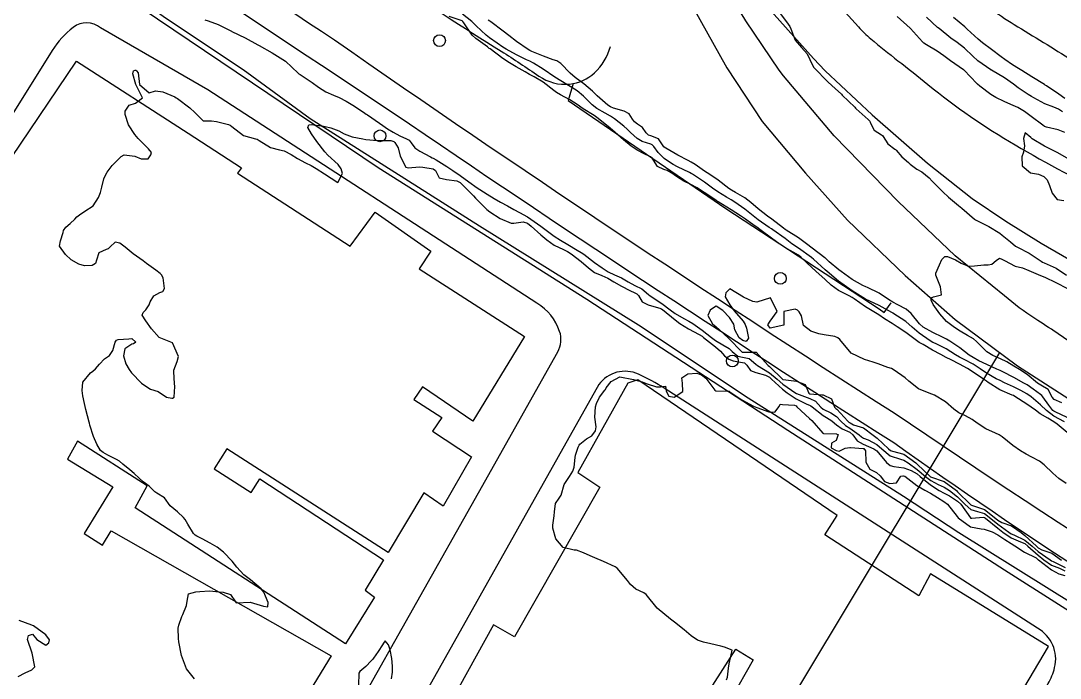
# Model space of a CAD drawing. Header units: metres. Extents: x 286371 to 293043, y 7462578 to 7466404.
# Drawn here: x 287191.9 to 287345.1, y 7465543.9 to 7465640.7 of the extents above; entities that cross this region are included whole.
import ezdxf

# ---------------------------------------------------------------- set-up
doc = ezdxf.new("R2010")
doc.units = ezdxf.units.M
doc.header["$MEASUREMENT"] = 0
doc.linetypes.add('CONTINUO', pattern=[0])
for name, color, linetype in [('Curvas de Nivel 1m', 11, 'Continuous'), ('Curvas de Nivel 5m', 15, 'Continuous'), ('Divisas', 45, 'Continuous'), ('Edificações', 30, 'Continuous'), ('Linha Férrea', 20, 'Continuous'), ('PLACA_KM', 45, 'Continuous'), ('Postes', 20, 'Continuous'), ('Vias primárias', 230, 'Continuous')]:
    doc.layers.add(name, color=color, linetype=linetype)

msp = doc.modelspace()

# ---------------------------------------------------------------- linework, layer by layer
at = {"layer": 'Curvas de Nivel 1m', "flags": 128}
for points, elevation in [([(287303.75, 7465641.94), (287305.03, 7465640.24), (287305.26, 7465639.92), (287305.39, 7465639.54), (287306.04, 7465637.91), (287306.98, 7465636.82), (287307.82, 7465635.88), (287308.61, 7465634.2), (287308.8, 7465633.87), (287308.93, 7465633.71), (287310.77, 7465631.84), (287310.9, 7465631.71), (287311.93, 7465630.78), (287312.88, 7465629.91), (287312.99, 7465629.8), (287314.84, 7465628.02), (287314.95, 7465627.88), (287315.05, 7465627.77), (287316.81, 7465626.2), (287317.03, 7465625.96), (287317.11, 7465625.74), (287317.68, 7465624.62), (287318.78, 7465623.95), (287318.92, 7465623.86), (287319.01, 7465623.71), (287319.7, 7465622.64), (287320.75, 7465621.84), (287320.84, 7465621.78), (287320.94, 7465621.68), (287321.77, 7465620.71), (287322.72, 7465619.86), (287322.97, 7465619.64), (287323.98, 7465618.9), (287324.7, 7465618.49), (287325.8, 7465617.6), (287326.21, 7465617.12), (287326.67, 7465616.66), (287327.78, 7465615.57), (287328.64, 7465614.77), (287330.13, 7465613.53), (287330.62, 7465613.12), (287332.49, 7465611.5), (287332.59, 7465611.43), (287332.72, 7465611.37), (287334.58, 7465610.46), (287336.22, 7465609.44), (287336.55, 7465609.19), (287337.79, 7465608.17), (287338.53, 7465607.56), (287338.8, 7465607.4), (287340.51, 7465606.51), (287342.27, 7465605.35), (287342.49, 7465605.21), (287342.74, 7465605.09), (287344.48, 7465604.29), (287346.02, 7465603.29)], 699), ([(287219.04, 7465640.87), (287219.56, 7465640.71), (287221.03, 7465640.17), (287222.97, 7465639.21), (287223, 7465639.19), (287223.04, 7465639.17), (287224.99, 7465638.22), (287226.87, 7465637.22), (287226.97, 7465637.16), (287227.07, 7465637.11), (287228.96, 7465636.04), (287230.56, 7465635.06), (287230.94, 7465634.77), (287232.82, 7465633.03), (287232.91, 7465632.95), (287233.11, 7465632.82), (287234.89, 7465631.66), (287235.81, 7465630.98), (287236.87, 7465630.26), (287238.04, 7465629.78), (287238.86, 7465629.45), (287239.87, 7465628.92), (287240.85, 7465628.33), (287242.43, 7465627.28), (287242.83, 7465627.01), (287243.02, 7465626.87), (287244.81, 7465625.65), (287245.3, 7465625.33), (287245.99, 7465624.83), (287246.79, 7465624.33), (287247.78, 7465623.79), (287248.77, 7465623.35), (287249.16, 7465623.16), (287249.44, 7465622.77), (287249.99, 7465622.01), (287250.74, 7465621.56), (287252.32, 7465620.72), (287252.57, 7465620.57), (287252.72, 7465620.5), (287253.16, 7465620.27), (287254.7, 7465619.27), (287255.62, 7465618.67), (287256.68, 7465617.96), (287258.52, 7465616.63), (287258.66, 7465616.51), (287259.02, 7465616.26), (287260.64, 7465615.21), (287261.69, 7465614.58), (287262.63, 7465614.03), (287263.68, 7465613.49), (287264.61, 7465612.97), (287265.42, 7465612.52), (287266.59, 7465611.85), (287268.57, 7465610.47), (287270.55, 7465609.04), (287271.46, 7465608.43), (287272.53, 7465607.79), (287273.94, 7465606.97), (287274.52, 7465606.63), (287274.89, 7465606.38), (287276.49, 7465605.16), (287277.59, 7465604.34), (287278.47, 7465603.78), (287279.44, 7465603.33), (287280.45, 7465602.88), (287281.42, 7465602.28), (287282.44, 7465601.73), (287283.43, 7465601.25), (287284.42, 7465600.45), (287284.69, 7465600.23), (287286.4, 7465599.1), (287287.61, 7465598.19), (287288.38, 7465597.61), (287289.63, 7465596.89), (287290.36, 7465596.51), (287290.94, 7465596.14), (287292.34, 7465595.15), (287293.71, 7465594.09), (287294.32, 7465593.64), (287295.38, 7465592.99), (287296.3, 7465592.47), (287296.78, 7465592.05), (287297.61, 7465591.36), (287298.28, 7465591.2), (287299.25, 7465590.99), (287300.27, 7465590.17), (287300.49, 7465589.99), (287302.25, 7465588.9), (287303.39, 7465587.95), (287304.21, 7465587.24), (287306.14, 7465585.91), (287306.19, 7465585.87), (287306.26, 7465585.84), (287308.18, 7465585.09), (287309.03, 7465584.71), (287309.82, 7465583.85), (287310.16, 7465583.56), (287311.31, 7465582.98), (287312.14, 7465582.46), (287312.79, 7465581.79), (287313.48, 7465581.14), (287314.12, 7465580.75), (287315.48, 7465579.75), (287315.8, 7465579.45), (287316.1, 7465579.29), (287316.81, 7465579.02), (287318.08, 7465578.34), (287318.83, 7465577.7), (287320.06, 7465576.68), (287321.54, 7465576.18), (287322.05, 7465576.03), (287322.67, 7465575.65), (287324.03, 7465574.64), (287325.25, 7465573.61), (287326.01, 7465573.01), (287327.12, 7465572.45), (287327.99, 7465572.07), (287328.77, 7465571.55), (287329.97, 7465570.62), (287331.1, 7465569.52), (287331.93, 7465568.77), (287332.93, 7465568.49), (287333.92, 7465568.19), (287334.89, 7465567.46), (287335.9, 7465566.62), (287337.52, 7465565.42), (287337.88, 7465565.18), (287338.27, 7465565.01), (287339.87, 7465564.25), (287340.96, 7465563.37), (287341.84, 7465562.6), (287343.61, 7465561.33), (287343.82, 7465561.19), (287344.05, 7465561.09), (287345.81, 7465560.24)], 697), ([(287346.11, 7465580.1), (287344.64, 7465581.32), (287344.14, 7465581.66), (287343.28, 7465582.21), (287342.16, 7465582.87), (287341.45, 7465583.37), (287340.18, 7465584.29), (287338.42, 7465585.41), (287338.2, 7465585.53), (287338.01, 7465585.6), (287336.21, 7465586.37), (287334.5, 7465587.47), (287334.23, 7465587.67), (287333.66, 7465588.05), (287332.25, 7465589), (287331.42, 7465589.52), (287330.26, 7465590.17), (287329.01, 7465590.82), (287328.28, 7465591.17), (287327.5, 7465591.58), (287326.29, 7465592.24), (287324.88, 7465593.04), (287324.31, 7465593.37), (287323.93, 7465593.63), (287322.33, 7465594.84), (287321.09, 7465595.67), (287320.35, 7465596.14), (287319.2, 7465596.86), (287318.37, 7465597.41), (287317.87, 7465597.72), (287316.4, 7465598.63), (287314.72, 7465599.77), (287314.42, 7465599.98), (287313.99, 7465600.21), (287312.43, 7465601.02), (287311.36, 7465601.82), (287310.46, 7465602.62), (287309.07, 7465603.86), (287308.48, 7465604.41), (287306.92, 7465605.89), (287306.51, 7465606.21), (287305.74, 7465606.68), (287304.53, 7465607.34), (287303.63, 7465607.94), (287302.55, 7465608.73), (287300.84, 7465609.98), (287300.57, 7465610.19), (287299.82, 7465610.75), (287298.59, 7465611.63), (287297.99, 7465612.02), (287296.61, 7465612.89), (287294.69, 7465614.07), (287294.62, 7465614.12), (287294.48, 7465614.22), (287292.64, 7465615.47), (287291.62, 7465616.12), (287290.67, 7465616.61), (287289.64, 7465617.12), (287288.69, 7465617.72), (287288.42, 7465617.9), (287288.04, 7465618.18), (287287.18, 7465618.68), (287286.7, 7465618.86), (287285.78, 7465619.28), (287285.15, 7465620.23), (287284.98, 7465620.49), (287284.73, 7465620.7), (287283.69, 7465621.2), (287282.75, 7465621.67), (287281.89, 7465622.28), (287280.77, 7465623.22), (287279.53, 7465624.31), (287278.79, 7465624.94), (287277.02, 7465626.35), (287276.82, 7465626.5), (287276.41, 7465626.78), (287274.83, 7465627.75), (287273.93, 7465628.4), (287272.85, 7465629.12), (287271.46, 7465629.84), (287270.87, 7465630.16), (287270.48, 7465630.45), (287268.89, 7465631.69), (287267.57, 7465632.49), (287266.91, 7465632.84), (287266.24, 7465633.2), (287264.93, 7465633.94), (287263.95, 7465634.55), (287262.95, 7465635.21), (287261.08, 7465636.59), (287260.98, 7465636.67), (287260.69, 7465636.88), (287259, 7465638.12), (287258.47, 7465638.63), (287257.23, 7465640.45), (287257.08, 7465640.65), (287257.03, 7465640.69), (287256.97, 7465640.72), (287255.04, 7465641.35)], 697), ([(287345.74, 7465581.69), (287344.15, 7465582.51), (287343.06, 7465583.34), (287342.18, 7465584.2), (287340.83, 7465585.37), (287340.2, 7465585.81), (287339.3, 7465586.3), (287338.22, 7465586.82), (287336.89, 7465587.43), (287336.23, 7465587.75), (287335.65, 7465588.03), (287334.24, 7465588.86), (287333.31, 7465589.49), (287332.26, 7465590.15), (287330.96, 7465590.84), (287330.28, 7465591.18), (287329.69, 7465591.54), (287328.3, 7465592.42), (287326.71, 7465593.19), (287326.31, 7465593.38), (287325.93, 7465593.6), (287324.33, 7465594.71), (287323.26, 7465595.64), (287322.36, 7465596.46), (287320.43, 7465597.68), (287320.37, 7465597.72), (287320.3, 7465597.76), (287318.4, 7465598.83), (287316.43, 7465599.72), (287316.41, 7465599.73), (287316.4, 7465599.74), (287314.43, 7465600.99), (287313.24, 7465601.79), (287312.45, 7465602.41), (287310.75, 7465603.83), (287310.48, 7465604.07), (287308.74, 7465605.62), (287308.5, 7465605.84), (287308.47, 7465605.86), (287306.52, 7465607.23), (287305.57, 7465607.91), (287304.55, 7465608.66), (287302.76, 7465609.95), (287302.57, 7465610.09), (287302.21, 7465610.31), (287300.59, 7465611.41), (287299.83, 7465612), (287298.61, 7465612.99), (287297.13, 7465614.04), (287296.63, 7465614.35), (287295.94, 7465614.75), (287294.65, 7465615.53), (287293.86, 7465616.09), (287292.67, 7465616.96), (287290.91, 7465618.13), (287290.7, 7465618.26), (287290.45, 7465618.38), (287288.71, 7465619.22), (287288.09, 7465619.55), (287287.06, 7465620.19), (287286.73, 7465620.46), (287285.87, 7465621.34), (287285.2, 7465622.23), (287284.99, 7465622.46), (287284.76, 7465622.57), (287283.5, 7465622.98), (287282.77, 7465623.41), (287281.79, 7465624.28), (287281.28, 7465624.78), (287280.8, 7465625.24), (287279.44, 7465626.32), (287278.82, 7465626.7), (287278.05, 7465627.11), (287276.84, 7465627.82), (287276.14, 7465628.36), (287274.86, 7465629.62), (287273.92, 7465630.4), (287272.88, 7465631.08), (287271.28, 7465632.05), (287270.9, 7465632.28), (287270.65, 7465632.45), (287268.92, 7465633.62), (287267.47, 7465634.5), (287266.94, 7465634.78), (287266.45, 7465635.01), (287264.96, 7465635.72), (287263.47, 7465636.56), (287262.98, 7465636.87), (287262.13, 7465637.44), (287261, 7465638.23), (287260.53, 7465638.6), (287259.02, 7465639.98), (287258.39, 7465640.63), (287257.05, 7465641.72)], 698), ([(287346.14, 7465582.32), (287344.35, 7465583.13), (287344.16, 7465583.22), (287344.03, 7465583.33), (287343.4, 7465584.12), (287342.53, 7465585.35), (287342.39, 7465585.54), (287342.2, 7465585.69), (287341.12, 7465586.46), (287340.22, 7465587.11), (287339.75, 7465587.39), (287338.24, 7465588.19), (287336.66, 7465589.02), (287336.25, 7465589.23), (287335.75, 7465589.45), (287334.26, 7465590.1), (287333.08, 7465590.68), (287332.28, 7465591.14), (287331.69, 7465591.51), (287330.3, 7465592.55), (287328.84, 7465593.56), (287328.32, 7465593.86), (287327.75, 7465594.14), (287326.33, 7465594.83), (287324.91, 7465595.62), (287324.35, 7465596.11), (287323.14, 7465597.64), (287322.38, 7465598.26), (287321.16, 7465598.91), (287320.41, 7465599.3), (287319.79, 7465599.69), (287318.43, 7465600.62), (287316.71, 7465601.47), (287316.44, 7465601.57), (287316.03, 7465601.75), (287314.46, 7465602.65), (287312.83, 7465603.8), (287312.48, 7465604.07), (287311.07, 7465605.26), (287310.5, 7465605.76), (287310.42, 7465605.84), (287308.53, 7465607.26), (287307.7, 7465607.88), (287306.55, 7465608.75), (287304.7, 7465609.92), (287304.57, 7465610), (287304.31, 7465610.18), (287302.59, 7465611.5), (287301.97, 7465611.96), (287300.61, 7465613.04), (287299.49, 7465614), (287298.63, 7465614.64), (287297.23, 7465615.45), (287296.65, 7465615.8), (287296.29, 7465616.05), (287294.68, 7465617.29), (287293.48, 7465618.09), (287292.7, 7465618.58), (287291.29, 7465619.55), (287290.72, 7465619.91), (287290.3, 7465620.14), (287288.74, 7465620.93), (287286.97, 7465621.97), (287286.75, 7465622.13), (287286.72, 7465622.16), (287286.7, 7465622.2), (287285.93, 7465623.37), (287284.78, 7465623.8), (287284.45, 7465623.9), (287284.07, 7465624.24), (287283.56, 7465625.01), (287282.8, 7465625.52), (287282.38, 7465625.84), (287282.07, 7465626.27), (287281.58, 7465627.03), (287280.83, 7465627.44), (287279.28, 7465627.87), (287278.84, 7465628.07), (287278.43, 7465628.33), (287276.86, 7465629.71), (287276.19, 7465630.36), (287274.89, 7465631.47), (287273.62, 7465632.4), (287272.91, 7465633.01), (287271.51, 7465634.44), (287270.94, 7465634.82), (287270.39, 7465635.01), (287268.96, 7465635.52), (287267.25, 7465636.21), (287266.97, 7465636.34), (287266.68, 7465636.51), (287264.99, 7465637.71), (287263.85, 7465638.55), (287263.01, 7465639.21), (287261.19, 7465640.59), (287261.04, 7465640.69), (287260.81, 7465640.82)], 699), ([(287345.78, 7465624.3), (287344.79, 7465624.69), (287343.05, 7465625.09), (287342.8, 7465625.18), (287342.51, 7465625.35), (287340.82, 7465626.64), (287339.81, 7465627.39), (287338.84, 7465627.97), (287337.84, 7465628.43), (287336.86, 7465628.83), (287335.59, 7465629.45), (287334.87, 7465629.9), (287333.26, 7465631.12), (287332.89, 7465631.41), (287332.8, 7465631.5), (287330.92, 7465633.47), (287330.86, 7465633.53), (287328.94, 7465634.82), (287327.94, 7465635.57), (287326.96, 7465636.25), (287325.38, 7465637.21), (287324.98, 7465637.46), (287324.8, 7465637.62), (287323.02, 7465639.6), (287322.98, 7465639.65), (287321.05, 7465641.39)], 699), ([(287345.8, 7465629.3), (287344.87, 7465629.93), (287343.06, 7465631.17), (287342.89, 7465631.28), (287342.79, 7465631.35), (287340.91, 7465632.48), (287339.42, 7465633.4), (287338.93, 7465633.71), (287338.08, 7465634.27), (287336.95, 7465635.05), (287336.4, 7465635.44), (287334.97, 7465636.51), (287333.65, 7465637.48), (287332.99, 7465638.02), (287331.38, 7465639.52), (287331.02, 7465639.85), (287329.39, 7465641.2)], 701), ([(287217.55, 7465543.82), (287216.35, 7465545.27), (287215.6, 7465547.28), (287215.22, 7465549.29), (287215.17, 7465549.77), (287215.14, 7465551.29), (287215.23, 7465551.74), (287215.69, 7465552.99), (287215.77, 7465553.21), (287215.8, 7465553.28), (287216.36, 7465554.63), (287216.46, 7465555.27), (287216.67, 7465556.35), (287217.74, 7465556.62), (287218.31, 7465556.68), (287219.75, 7465556.79), (287221.18, 7465556.63), (287221.75, 7465556.59), (287222.82, 7465556.25), (287223.57, 7465555.16), (287223.62, 7465555.06), (287223.72, 7465555.02), (287225.72, 7465555.12), (287227.72, 7465554.51), (287228.36, 7465554.44), (287228.4, 7465555.08), (287227.75, 7465556.59), (287227.35, 7465557.1), (287225.77, 7465558.4), (287224.83, 7465559.14), (287223.8, 7465560.25), (287223.11, 7465561.17), (287221.83, 7465562.5), (287220.87, 7465563.2), (287219.85, 7465563.78), (287218.66, 7465564.43), (287217.87, 7465564.85), (287217.62, 7465565), (287217.4, 7465565.25), (287216.58, 7465566.58), (287216.14, 7465567.27), (287215.92, 7465567.56), (287215.04, 7465568.4), (287213.94, 7465569.3), (287213.11, 7465570.47), (287211.97, 7465571.15), (287211.71, 7465571.35), (287210.84, 7465572.21), (287210, 7465572.86), (287209.39, 7465573.38), (287208.67, 7465574.05), (287208.02, 7465574.58), (287207, 7465575.42), (287206.47, 7465575.86), (287206.04, 7465576.13), (287204.75, 7465576.76), (287204.06, 7465577.14), (287203.7, 7465577.47), (287203.17, 7465578.38), (287202.68, 7465579.49), (287202.12, 7465581.2), (287202.05, 7465581.5), (287202.02, 7465581.6), (287201.54, 7465583.5), (287201.32, 7465584.35), (287201.1, 7465585.51), (287200.97, 7465586.28), (287201.11, 7465587.51), (287202.24, 7465588.89), (287202.56, 7465589.16), (287202.93, 7465589.47), (287203.55, 7465590.17), (287204.27, 7465590.95), (287204.56, 7465591.16), (287205.01, 7465591.44), (287205.53, 7465592.2), (287205.84, 7465593.43), (287206.04, 7465593.7), (287206.31, 7465593.8), (287207.84, 7465593.88), (287208.32, 7465593.96), (287208.91, 7465593.39), (287208.53, 7465593.17), (287208.3, 7465593.11), (287207.29, 7465592.41), (287207.08, 7465591.41), (287207.43, 7465590.23), (287207.89, 7465589.4), (287208.24, 7465588.9), (287209.75, 7465587.37), (287210.21, 7465587.03), (287211.05, 7465586.5), (287212.2, 7465586.16), (287213.43, 7465585.32), (287214.18, 7465585.17), (287214.31, 7465585.17), (287214.56, 7465585.3), (287214.65, 7465586.86), (287214.6, 7465587.3), (287214.48, 7465589.06), (287214.5, 7465589.3), (287214.99, 7465590.56), (287215.16, 7465591.29), (287214.3, 7465593.3), (287212.32, 7465594.08), (287211.19, 7465595.35), (287210.36, 7465596.53), (287209.82, 7465597.37), (287209.97, 7465597.79), (287210.39, 7465598.19), (287210.86, 7465598.9), (287211, 7465599.36), (287211.54, 7465600.23), (287212.43, 7465600.74), (287212.87, 7465600.89), (287213.1, 7465601.32), (287212.91, 7465602.88), (287212.66, 7465603.33), (287212.47, 7465603.53), (287211.82, 7465603.99), (287210.49, 7465604.97), (287209.96, 7465605.37), (287208.51, 7465606.44), (287207.31, 7465607.41), (287206.53, 7465608.01), (287205.83, 7465608.14), (287205.12, 7465607.45), (287204.82, 7465607.15), (287204.52, 7465607.07), (287203.42, 7465606.56), (287203.1, 7465605.48), (287202.96, 7465605.01), (287202.48, 7465604.7), (287201.33, 7465604.65), (287200.48, 7465604.9), (287199.39, 7465605.53), (287198.51, 7465606.31), (287197.66, 7465607.56), (287197.78, 7465608.31), (287198.18, 7465609.55), (287198.26, 7465609.85), (287198.57, 7465610.36), (287199.22, 7465610.89), (287199.9, 7465611.52), (287200.22, 7465611.89), (287200.59, 7465612.18), (287201.4, 7465612.7), (287202.61, 7465613.48), (287203.39, 7465614.71), (287203.68, 7465615.47), (287203.87, 7465616.25), (287204.16, 7465617.46), (287204.32, 7465617.82), (287204.69, 7465618.43), (287205.1, 7465619.05), (287205.43, 7465619.44), (287206.07, 7465620.07), (287206.72, 7465620.76), (287207.17, 7465620.98), (287208.73, 7465620.8), (287209.7, 7465620.4), (287210.72, 7465620.41), (287211.11, 7465620.98), (287211.2, 7465621.36), (287210.74, 7465621.86), (287209.26, 7465623.39), (287208.77, 7465623.99), (287207.82, 7465625.41), (287207.32, 7465626.92), (287207.33, 7465627.42), (287207.92, 7465628.32), (287208.84, 7465628.59), (287209.86, 7465629.37), (287208.89, 7465631.38), (287208.47, 7465632.94), (287208.56, 7465633.39), (287208.82, 7465633.49), (287208.93, 7465633.46), (287209.01, 7465633.38), (287209.22, 7465633.08), (287209.46, 7465631.38), (287210.87, 7465630.14), (287211.81, 7465630.4), (287212.87, 7465630.28), (287214.62, 7465629.53), (287214.86, 7465629.41), (287215.01, 7465629.29), (287216.83, 7465627.92), (287217.6, 7465627.25), (287218.81, 7465626.01), (287220.02, 7465626), (287220.8, 7465625.89), (287222.53, 7465625.45), (287222.8, 7465625.35), (287223.03, 7465625.17), (287224.77, 7465623.85), (287226.52, 7465623.36), (287226.77, 7465623.3), (287227.06, 7465623.11), (287228.75, 7465622.07), (287230.07, 7465621.73), (287230.74, 7465621.57), (287231.78, 7465621.04), (287232.73, 7465620.47), (287233.88, 7465619.84), (287234.71, 7465619.43), (287235.49, 7465618.98), (287236.69, 7465618.22), (287238.67, 7465616.93), (287239.37, 7465618.24), (287239.15, 7465618.93), (287238.71, 7465619.56), (287237.2, 7465620.96), (287236.74, 7465621.42), (287235.56, 7465622.98), (287234.78, 7465624.08), (287234.24, 7465625), (287234.4, 7465625.4), (287234.8, 7465625.47), (287236.56, 7465625.2), (287236.8, 7465625.15), (287237.61, 7465624.95), (287238.79, 7465624.52), (287239.61, 7465624.09), (287240.78, 7465623.67), (287242.32, 7465623.33), (287242.77, 7465623.26), (287244.5, 7465623.11), (287244.77, 7465623.11), (287246.47, 7465623.12), (287246.77, 7465623.01), (287246.9, 7465622.94), (287247.07, 7465622.81), (287247.54, 7465622.01), (287247.84, 7465620.8), (287248.7, 7465619.16), (287249.01, 7465619.09), (287250.7, 7465619.25), (287251.16, 7465619.2), (287252.7, 7465618.94), (287253.05, 7465618.71), (287253.59, 7465617.62), (287254.67, 7465617.35), (287256.17, 7465617.16), (287256.67, 7465616.92), (287256.99, 7465616.65), (287258.64, 7465614.94), (287258.95, 7465614.62), (287260.61, 7465612.96), (287261.04, 7465612.59), (287262.59, 7465611.63), (287264.19, 7465610.93), (287264.58, 7465610.91), (287265.98, 7465611.12), (287266.58, 7465610.92), (287267.16, 7465610.5), (287268.56, 7465609.23), (287269.43, 7465608.46), (287270.53, 7465607.68), (287271.89, 7465607.05), (287272.52, 7465606.75), (287273.05, 7465606.41), (287274.5, 7465605.27), (287275.58, 7465604.37), (287276.46, 7465603.69), (287277.54, 7465603.25), (287278.45, 7465602.83), (287279.33, 7465602.31), (287280.43, 7465601.64), (287281.66, 7465601.04), (287282.42, 7465600.68), (287282.69, 7465600.53), (287282.94, 7465600.26), (287283.52, 7465599.37), (287284.39, 7465598.92), (287286.23, 7465598.36), (287286.39, 7465598.28), (287286.48, 7465598.2), (287288.36, 7465596.68), (287289.07, 7465596.16), (287290.34, 7465595.37), (287291.92, 7465594.53), (287292.33, 7465594.29), (287292.56, 7465594.11), (287294.3, 7465592.74), (287295.03, 7465592.07), (287295.61, 7465591.39), (287296.28, 7465590.92), (287296.9, 7465590.67), (287298.27, 7465590.43), (287298.6, 7465590.35), (287298.91, 7465590.01), (287299.48, 7465589.23), (287300.25, 7465588.94), (287301.68, 7465588.53), (287302.24, 7465588.23), (287302.57, 7465587.96), (287304.2, 7465586.46), (287304.87, 7465585.92), (287306.18, 7465585.06), (287307.78, 7465584.27), (287308.17, 7465584.13), (287308.35, 7465584.05), (287308.57, 7465583.87), (287310.15, 7465582.63), (287310.64, 7465582.33), (287311.43, 7465581.82), (287311.82, 7465581.5), (287312.13, 7465581.22), (287312.95, 7465580.63), (287314.11, 7465580.13), (287314.56, 7465579.77), (287315.19, 7465578.86), (287316.08, 7465578.4), (287317.64, 7465577.72), (287318.07, 7465577.38), (287319.48, 7465575.69), (287320.04, 7465575.25), (287320.6, 7465575.11), (287322.03, 7465574.9), (287323.15, 7465574.52), (287324.02, 7465573.99), (287324.48, 7465573.62), (287326, 7465572.39), (287327.26, 7465571.58), (287327.98, 7465571.16), (287328.77, 7465570.75), (287329.95, 7465570), (287330.44, 7465569.53), (287331.87, 7465567.55), (287331.9, 7465567.5), (287331.93, 7465567.49), (287332.06, 7465567.5), (287333.75, 7465567.64), (287333.92, 7465567.6), (287334.09, 7465567.47), (287335.89, 7465566.02), (287336.62, 7465565.43), (287337.87, 7465564.57), (287339.24, 7465564.02), (287339.86, 7465563.73), (287340.31, 7465563.38), (287341.83, 7465562.04), (287342.67, 7465561.34), (287343.81, 7465560.55), (287345.01, 7465560.1), (287345.8, 7465559.75)], 698), ([(287346.73, 7465620.18), (287344.74, 7465621.31), (287342.76, 7465622.28), (287340.97, 7465623.37), (287340.78, 7465623.54), (287339.94, 7465624.24), (287339.69, 7465623.39), (287339.83, 7465622.32), (287339.68, 7465621.39), (287339.44, 7465620.69), (287339.51, 7465619.39), (287340.7, 7465618.34), (287341.89, 7465618.17), (287342.69, 7465617.8), (287343.18, 7465617.34), (287343.51, 7465616.49), (287343.92, 7465615.33), (287344.63, 7465614.41), (287345.64, 7465614.29)], 698), ([(287345.99, 7465572.57), (287344.88, 7465573.31), (287344.02, 7465574.09), (287342.71, 7465575.34), (287342.04, 7465575.88), (287340.93, 7465576.49), (287340.06, 7465576.92), (287339.24, 7465577.4), (287338.09, 7465578.18), (287336.54, 7465579.44), (287336.11, 7465579.75), (287335.55, 7465580.02), (287334.12, 7465580.65), (287332.87, 7465581.49), (287332.14, 7465582.02), (287331.13, 7465582.54), (287330.16, 7465582.99), (287329.42, 7465583.55), (287328.18, 7465584.63), (287326.57, 7465585.59), (287326.2, 7465585.73), (287326.02, 7465585.78), (287324.21, 7465586.51), (287322.78, 7465587.65), (287322.23, 7465588.13), (287320.63, 7465589.29), (287320.25, 7465589.51), (287319.69, 7465589.69), (287318.26, 7465590.2), (287317.53, 7465590.46), (287316.27, 7465590.84), (287314.28, 7465591.77), (287312.6, 7465593.8), (287312.32, 7465594.03), (287311.88, 7465594.26), (287310.33, 7465594.51), (287309.53, 7465594.65), (287308.34, 7465595.03), (287307.29, 7465595.88), (287306.96, 7465597.3), (287306.61, 7465597.89), (287306.39, 7465598.1), (287306.02, 7465598.27), (287304.38, 7465597.92), (287304.35, 7465595.92), (287302.35, 7465595.46), (287302.02, 7465595.97), (287302.36, 7465596.5), (287303.38, 7465597.94), (287302.41, 7465599.95), (287300.4, 7465599.29), (287299.82, 7465599.42), (287298.41, 7465600.02), (287296.43, 7465601.26), (287295.84, 7465600.65), (287295.75, 7465600.06), (287296.4, 7465598.89), (287297.04, 7465598.04), (287298.36, 7465596.48), (287298.68, 7465596.02), (287298.88, 7465595.48), (287299.16, 7465594.01), (287298.83, 7465593.5), (287298.32, 7465593.64), (287297.79, 7465594.03), (287297.16, 7465595.22), (287297.02, 7465596.04), (287296.37, 7465597.06), (287295.39, 7465598.07), (287294.39, 7465598.7), (287294, 7465598.48), (287293.52, 7465598.1), (287293.16, 7465597.31), (287293.87, 7465596.09), (287294.35, 7465595.7), (287296.19, 7465594.06), (287296.32, 7465593.92), (287298.13, 7465592.03), (287298.22, 7465591.95), (287298.29, 7465591.93), (287300.23, 7465591.93), (287300.29, 7465591.91), (287302.08, 7465589.97), (287302.26, 7465589.8), (287304.21, 7465587.93), (287304.22, 7465587.92), (287304.26, 7465587.9), (287306.22, 7465587.68), (287307.52, 7465587.19), (287308.05, 7465585.88), (287308.19, 7465585.81), (287310.02, 7465585.67), (287310.19, 7465585.65), (287311.42, 7465585.06), (287311.84, 7465583.81), (287312.01, 7465583.66), (287312.16, 7465583.56), (287313.79, 7465581.78), (287313.97, 7465581.62), (287314.13, 7465581.51), (287314.65, 7465581.25), (287316.12, 7465580.8), (287317.55, 7465579.72), (287318.1, 7465579.25), (287319.78, 7465577.69), (287320.07, 7465577.45), (287320.4, 7465577.35), (287322.06, 7465576.92), (287323.82, 7465575.63), (287324.04, 7465575.42), (287326, 7465573.59), (287328, 7465572.9), (287329.79, 7465571.54), (287329.98, 7465571.35), (287331.87, 7465569.51), (287331.94, 7465569.44), (287332.03, 7465569.41), (287333.93, 7465568.78), (287335.61, 7465567.45), (287335.91, 7465567.19), (287336.51, 7465566.83), (287337.9, 7465566.34), (287339.32, 7465565.39), (287339.88, 7465564.94), (287341.58, 7465563.36), (287341.85, 7465563.12), (287342.38, 7465562.82), (287343.84, 7465562.31), (287345.29, 7465561.3)], 696), ([(287295.94, 7465543.66), (287296.07, 7465544.06), (287296.24, 7465545.38), (287296.31, 7465546.05), (287296.55, 7465547.11), (287296.74, 7465548.05), (287295.63, 7465548.49), (287295.09, 7465548.62), (287293.64, 7465548.96), (287292.53, 7465549.22), (287291.64, 7465549.5), (287290.72, 7465550.14), (287289.67, 7465551.05), (287288.27, 7465552.18), (287287.69, 7465552.63), (287285.71, 7465554.21), (287284.07, 7465556.24), (287283.75, 7465556.5), (287282.55, 7465557.05), (287281.77, 7465557.72), (287281.36, 7465558.28), (287279.8, 7465560.1), (287279.52, 7465560.31), (287277.82, 7465561.08), (287276.54, 7465561.64), (287275.83, 7465561.93), (287274.86, 7465562.38), (287273.84, 7465562.79), (287273.48, 7465562.75), (287271.84, 7465563.15), (287270.77, 7465564.44), (287270.32, 7465566.03), (287270.32, 7465566.45), (287270.54, 7465567.83), (287270.58, 7465568.44), (287270.75, 7465569.65), (287271.26, 7465570.43), (287271.55, 7465570.85), (287271.99, 7465572.42), (287272.8, 7465573.63), (287273.27, 7465574.41), (287273.46, 7465574.98), (287273.62, 7465576.4), (287273.69, 7465576.77), (287274.08, 7465577.96), (287274.22, 7465578.25), (287274.33, 7465578.39), (287275.3, 7465579.17), (287276.1, 7465579.61), (287276.62, 7465580.35), (287276.71, 7465580.94), (287276.53, 7465582.35), (287276.63, 7465583.88), (287276.76, 7465584.35), (287277.23, 7465585.3), (287277.98, 7465586.33), (287278.08, 7465586.45), (287278.21, 7465586.67), (287278.94, 7465587.59), (287280.23, 7465588.29), (287282.23, 7465587.9), (287283.52, 7465587.54), (287284.22, 7465587.27), (287285.61, 7465586.82), (287286.21, 7465586.84), (287286.95, 7465586.93), (287287.04, 7465586.19), (287287.44, 7465585.44), (287288.19, 7465585.31), (287289.5, 7465586.15), (287289.45, 7465587.38), (287289.33, 7465588.16), (287290.24, 7465588.74), (287291.54, 7465588.83), (287292.24, 7465588.6), (287292.87, 7465588.1), (287294.21, 7465586.33), (287294.37, 7465586.24), (287296.21, 7465586.19), (287296.32, 7465586.17), (287296.47, 7465586.05), (287298.18, 7465584.91), (287299.9, 7465584), (287300.16, 7465583.87), (287300.38, 7465583.77), (287302.15, 7465583.14), (287303.03, 7465583.08), (287303.67, 7465583.94), (287303.82, 7465584.29), (287304.17, 7465584.24), (287305.96, 7465584.11), (287306.17, 7465584.01), (287306.3, 7465583.9), (287308.14, 7465582.18), (287308.48, 7465581.87), (287310.11, 7465580.01), (287310.23, 7465579.97), (287312.11, 7465579.9), (287312.18, 7465579.88), (287312.38, 7465579.81), (287312.09, 7465578.92), (287311.4, 7465578.51), (287311.36, 7465577.83), (287312.07, 7465577.45), (287312.52, 7465577.36), (287313.41, 7465577.79), (287314.08, 7465577.9), (287314.19, 7465577.9), (287316.07, 7465577.77), (287316.15, 7465577.74), (287316.4, 7465577.41), (287316.47, 7465575.74), (287317.02, 7465574.72), (287318.02, 7465574.21), (287318.58, 7465573.71), (287319.2, 7465572.9), (287320, 7465572.6), (287320.99, 7465572.68), (287321.63, 7465573.66), (287321.93, 7465573.74), (287322.02, 7465573.73), (287322.21, 7465573.65), (287323.99, 7465572.32), (287325.16, 7465571.61), (287325.98, 7465571.17), (287327, 7465570.55), (287327.96, 7465569.93), (287328.48, 7465569.56), (287329.92, 7465567.73), (287330.08, 7465567.53), (287331.89, 7465566.21), (287333.46, 7465565.91), (287333.89, 7465565.88), (287335.08, 7465565.46), (287335.88, 7465565.01), (287336.94, 7465564.36), (287337.86, 7465563.76), (287338.39, 7465563.41), (287339.84, 7465562.46), (287341.57, 7465561.62), (287341.82, 7465561.41), (287341.89, 7465561.35), (287343.8, 7465559.86), (287344.91, 7465559.31), (287345.79, 7465559.04)], 699), ([(287191.55, 7465544.17), (287192.61, 7465544.69), (287193.57, 7465545.13), (287194, 7465545.61), (287193.6, 7465547.61), (287192.92, 7465549.63), (287193.08, 7465550.19), (287193.65, 7465550.38), (287194.3, 7465549.6), (287195.62, 7465548.8), (287196.1, 7465549.11), (287196.16, 7465549.58), (287195.65, 7465550.3), (287193.8, 7465551.61), (287193.68, 7465551.68), (287193.57, 7465551.72), (287191.69, 7465552.41)], 697), ([(287246.55, 7465543.81), (287246.69, 7465544.81), (287246.69, 7465545.69), (287246.61, 7465546.81), (287246.35, 7465548.08), (287246.14, 7465548.82), (287245.64, 7465549.4), (287245.37, 7465549.09), (287245.23, 7465548.83), (287244.58, 7465547.87), (287243.9, 7465546.85), (287243.77, 7465546.68), (287243.59, 7465546.49), (287242.79, 7465545.65), (287241.88, 7465544.88), (287241.76, 7465544.68), (287241.72, 7465542.88)], 698)]:
    msp.add_lwpolyline(points, dxfattribs=dict(at, elevation=elevation))
at = {"layer": 'Curvas de Nivel 5m', "elevation": 700, "flags": 128}
for points in [[(287345.45, 7465627.31), (287344.84, 7465627.72), (287344.14, 7465628.03), (287342.85, 7465628.51), (287341.19, 7465629.37), (287340.87, 7465629.57), (287340.38, 7465629.88), (287338.89, 7465630.89), (287338.2, 7465631.41), (287336.91, 7465632.34), (287334.97, 7465633.46), (287334.92, 7465633.49), (287334.85, 7465633.54), (287332.94, 7465634.86), (287332.23, 7465635.51), (287330.97, 7465636.69), (287329.89, 7465637.54), (287328.99, 7465638.2), (287327.25, 7465639.58), (287327.03, 7465639.77), (287325.4, 7465641.26)], [(287345.33, 7465584.45), (287344.19, 7465584.98), (287343.91, 7465585.33), (287343.3, 7465586.42), (287342.22, 7465587.08), (287341.76, 7465587.36), (287340.24, 7465588.65), (287339.1, 7465589.4), (287338.26, 7465589.89), (287337.21, 7465590.49), (287336.28, 7465590.96), (287335.16, 7465591.46), (287334.29, 7465591.98), (287332.76, 7465593.5), (287332.32, 7465593.92), (287331.43, 7465594.41), (287330.34, 7465595.04), (287329.5, 7465595.55), (287328.36, 7465596.43), (287327.37, 7465597.58), (287326.39, 7465598.97), (287326.07, 7465599.6), (287326.09, 7465599.92), (287326.41, 7465600.08), (287327.62, 7465600.38), (287327.47, 7465601.58), (287326.79, 7465603.27), (287326.76, 7465603.59), (287327.29, 7465604.78), (287327.67, 7465605.58), (287328.08, 7465606), (287328.51, 7465606.02), (287329.68, 7465605.55), (287330.49, 7465605.03), (287331.56, 7465604.59), (287332.48, 7465604.65), (287333.83, 7465604.82), (287334.48, 7465604.82), (287335.04, 7465604.9), (287335.65, 7465605.45), (287336.15, 7465605.79), (287336.5, 7465605.64), (287336.89, 7465605.43), (287338.48, 7465604.6), (287339.52, 7465604.35), (287340.47, 7465603.96), (287341.83, 7465603.35), (287342.46, 7465603.13), (287342.81, 7465602.99), (287344.45, 7465602.19), (287346.18, 7465601.29)]]:
    msp.add_lwpolyline(points, dxfattribs=at)
at = {"layer": 'Divisas'}
for points in [[(286945.71, 7465875.91), (286941.8, 7465870.14), (286989.76, 7465835.74), (286986.65, 7465830.09), (287027.47, 7465801.1), (287052.85, 7465782.86), (287079.66, 7465764.32), (287113.07, 7465739.01), (287114.94, 7465737.62), (287114.52, 7465736.96), (287148.88, 7465712.21), (287170.09, 7465699.34), (287184.02, 7465689.91), (287201.48, 7465677.5), (287215.22, 7465667.55), (287228.17, 7465660), (287229.97, 7465660.67), (287237.05, 7465653.29), (287246.02, 7465647.16, 0.010986), (287262.74, 7465636.25, -0.013374), (287268.29, 7465632.59, 0.179161), (287272.81, 7465631.42, 0.163467), (287276.47, 7465633.07, 0.13967), (287278.82, 7465636.95, -3.535766)], [(287455.12, 7465493.99), (287451.71, 7465491.5, -0.152218), (287449.4, 7465490.71, -0.165346), (287445.87, 7465491.81), (287430.17, 7465502.27), (287416, 7465511.07), (287400.59, 7465520.16), (287379.41, 7465533.61), (287361.33, 7465545.66), (287347.27, 7465554.66), (287330.16, 7465565.32), (287322.01, 7465570.67), (287299.12, 7465585.18), (287282.98, 7465595.9), (287259.55, 7465610.5), (287234.59, 7465626.32), (287224.7, 7465633.52), (287213.41, 7465641.04), (287204.58, 7465647.33), (287191.44, 7465655.66)]]:
    msp.add_lwpolyline(points, format="xyb", dxfattribs=at)
msp.add_lwpolyline([(287273.32, 7465631.49), (287272.59, 7465629), (287295.81, 7465613.07), (287318.4, 7465598.32), (287319.16, 7465597.76), (287320.18, 7465599.18)], dxfattribs=at)
at = {"layer": 'Edificações'}
for points in [[(287185.04, 7465612.45), (287200.17, 7465634.78), (287216.59, 7465624.19), (287224.46, 7465619.1), (287223.86, 7465618.28), (287240.49, 7465607.53), (287244.17, 7465612.57), (287252.38, 7465606.82), (287250.65, 7465604.23), (287266.16, 7465594.22), (287258.56, 7465581.77), (287251.13, 7465586.82), (287249.88, 7465584.97), (287253.98, 7465582.33), (287252.6, 7465580.31), (287258.35, 7465576.54), (287254.2, 7465569.24), (287251.35, 7465571.23), (287246.07, 7465562.45), (287222.3, 7465577.7), (287220.45, 7465574.76), (287225.89, 7465571.27), (287227.18, 7465573.3), (287245.38, 7465561.33), (287242.7, 7465556.88), (287244.04, 7465555.85), (287239.8, 7465548.98), (287208.8, 7465569.03), (287210.58, 7465572.27), (287200.3, 7465578.82), (287198.83, 7465576.18), (287205.51, 7465572.1), (287201.3, 7465565.22), (287203.99, 7465563.49), (287205.28, 7465565.6), (287237.69, 7465547.19), (287230.41, 7465535.32)], [(287336.23, 7465536.57), (287343.37, 7465548.59), (287325.98, 7465559.29), (287324.26, 7465556.04), (287310.43, 7465565.02), (287312.23, 7465567.88), (287282.85, 7465587.84), (287281.4, 7465587.35), (287274, 7465574.23), (287277.26, 7465572.03), (287264.68, 7465550.02), (287261.58, 7465551.78), (287249.08, 7465529.13)], [(287287.03, 7465532.16), (287297.3, 7465548.19), (287299.85, 7465546.6), (287293.29, 7465535.02)]]:
    msp.add_lwpolyline(points, dxfattribs=at)
at = {"layer": 'Linha Férrea'}
for points in [[(286381.9, 7466191.54, -0.034817), (286483.63, 7466136.23), (286637.59, 7466036.03), (286881.46, 7465875.71), (287117.31, 7465719.49, 0.005418), (287238.16, 7465637.94, 0.010292), (287320.61, 7465583.02, 0.018788), (287399.32, 7465533.46, 0.057979), (287521.87, 7465481.39), (287711.72, 7465426.48, -0.002898), (287879.49, 7465377.76), (287927.28, 7465363.25), (287977.96, 7465347.67), (288011.31, 7465337.66), (288037.94, 7465330.83), (288090.19, 7465315.26), (288107.16, 7465310.12)], [(287835.18, 7465381.47, 0.010304), (287693.16, 7465427.51), (287537.99, 7465472.45, -0.040382), (287441.99, 7465506.86, -0.042368), (287320.57, 7465578.57, -0.008489), (287246.96, 7465627.06, -0.004773), (287110.87, 7465718.76), (286883.88, 7465869.13), (286836.14, 7465900.58), (286681.72, 7466001.99, 0.002623), (286488.21, 7466128.28, 0.036116), (286381.9, 7466186.94, 0.036116)]]:
    msp.add_lwpolyline(points, format="xyb", dxfattribs=at)
at = {"layer": 'PLACA_KM', "linetype": 'CONTINUO'}
msp.add_polyline3d([(287336.16, 7465591.89, 739.79), (287193.45, 7465354.41, 739.79)], dxfattribs=at)
at = {"layer": 'Postes'}
for centre in [(287253.64, 7465637.82), (287244.87, 7465623.79), (287303.86, 7465602.8), (287296.79, 7465590.64)]:
    msp.add_circle(centre, 0.866, dxfattribs=at)
at = {"layer": 'Vias primárias'}
for points in [[(287259.47, 7465726.06), (287264.16, 7465708.2), (287270.03, 7465692.16), (287275.47, 7465679.08), (287281.53, 7465663.91), (287286.4, 7465652.12), (287291.06, 7465642.6), (287295.95, 7465633.8), (287301.2, 7465625.89), (287307.55, 7465618.31), (287313.76, 7465611.39), (287322.24, 7465603.24), (287329.64, 7465596.74), (287338.79, 7465589.92), (287349.78, 7465582.86)], [(287369.27, 7465539.27), (287336.88, 7465559.84), (287304.94, 7465580.39), (287275.34, 7465599.67), (287244.59, 7465619.08), (287200.48, 7465648.85), (287178.89, 7465663.16)], [(287308.73, 7465635.18), (287310.46, 7465633.37), (287317.39, 7465626.87), (287325.56, 7465619.78), (287332.13, 7465614.59), (287337.08, 7465611.21), (287342.28, 7465607.97), (287352.08, 7465602.33), (287366.06, 7465594.27), (287379.6, 7465587.25), (287392.79, 7465580.64), (287402.73, 7465575.71), (287414.01, 7465570.24), (287430.47, 7465562.34), (287460.5, 7465548.14)]]:
    msp.add_lwpolyline(points, dxfattribs=at)
for points, elevation in [([(287282.04, 7465719.97, 0.022846), (287285.4, 7465708.55, 0.036158), (287289.36, 7465699.27, -0.003117), (287293.63, 7465690.87, 0.028613), (287305.09, 7465670.91, 0.084319), (287322.46, 7465652.12, -0.005987), (287331.06, 7465645.34, 0.03194), (287338.32, 7465640.2, 0.001216), (287346.92, 7465634.92, 0.03844)], 700.16), ([(287272.73, 7465713.28, 0.020167), (287275.36, 7465705.25, 0.017716), (287279.01, 7465696.41, -0.00503), (287282.61, 7465688.28, 0.012633), (287285.7, 7465681.59, 0.029612), (287295.16, 7465664.93, 0.037281), (287307.61, 7465648.57, 0.000844), (287315.37, 7465639.83, 0.036128), (287317.17, 7465638.09, 0.009606), (287321.18, 7465634.86, -0.005575), (287325.61, 7465631.34, 0.038516), (287338.46, 7465622.46, 0.018902), (287352.91, 7465614.75, 0.03128)], 700.96), ([(287347.76, 7465592.59, 0.011858), (287341.37, 7465596.88, -0.036675), (287336.87, 7465600.24), (287329.63, 7465606.12), (287321.24, 7465614.1), (287311.78, 7465623.79), (287304.31, 7465632.64), (287303.68, 7465633.46), (287298.75, 7465640.73), (287292.31, 7465651.42), (287288.15, 7465659.45), (287283.93, 7465668.62), (287282.16, 7465672.65), (287287.63, 7465662.47), (287292.43, 7465654.78), (287300.88, 7465644.03), (287308.73, 7465635.18)], 700.16)]:
    msp.add_lwpolyline(points, format="xyb", dxfattribs=dict(at, elevation=elevation))
msp.add_lwpolyline([(287156.48, 7465572.37), (287147.68, 7465558.09, 0.237271), (287147.31, 7465553.82, 0.123155), (287149.53, 7465550.73), (287188.94, 7465528.58), (287219.17, 7465511.48), (287220.64, 7465510.92), (287226.58, 7465512.78), (287241.22, 7465539), (287259.36, 7465571.21), (287271.05, 7465591.98, 0.21119), (287271.34, 7465594.99, 0.182785), (287267.98, 7465599.13), (287219.51, 7465630.56), (287203.7, 7465639.69, 0.353319), (287199.66, 7465639.77, 0.087954), (287196.59, 7465636.38), (287176.31, 7465604.07)], format="xyb", dxfattribs=at)
msp.add_lwpolyline([(287241.6, 7465524.02), (287233.6, 7465509.52), (287235.08, 7465502.46), (287296.22, 7465468.06), (287302.44, 7465470.17), (287343.34, 7465543.11, 0.066493), (287344.27, 7465545.48, 0.339824), (287341.76, 7465551.27), (287286.76, 7465586.63, 0.035897), (287282.98, 7465588.69, 0.356301), (287277.11, 7465587.15)], format="xyb", close=True, dxfattribs=at)

doc.saveas('drawing.dxf')
